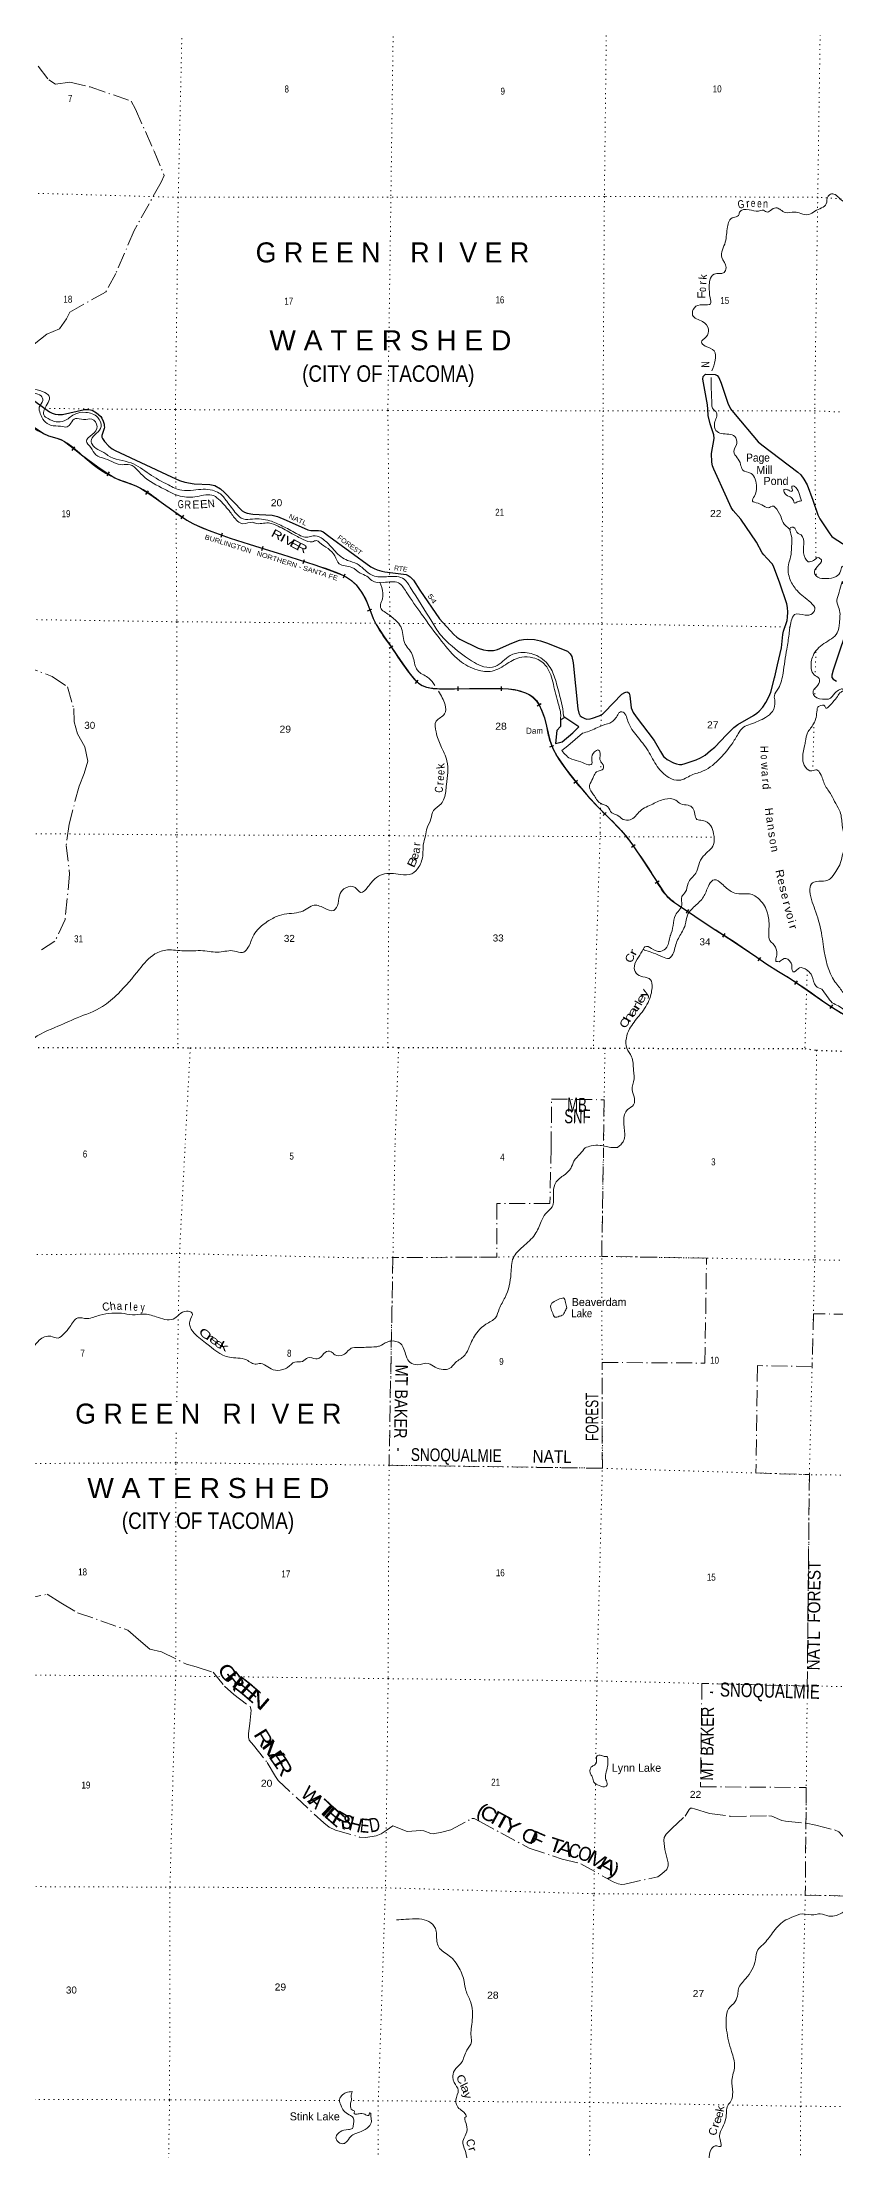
# Model space of a CAD drawing. Header units: feet. Extents: x -252966 to 4, y -183309 to 1368.
# Drawn here: x -209293 to -189460, y -115917 to -63209 of the extents above; entities that cross this region are included whole.
import ezdxf
from ezdxf.enums import TextEntityAlignment as Align

# ---------------------------------------------------------------- set-up
doc = ezdxf.new("R2010")
doc.units = ezdxf.units.FT
doc.header["$LTSCALE"] = 80
doc.linetypes.add('DOT_DASHED', pattern=[7.7, 5, -1.2, 0.3, -1.2])
doc.linetypes.add('DOTTED', pattern=[1.5, 0.3, -1.2])
for name, color, linetype, lineweight in [('29', 7, 'Continuous', 25), ('30', 7, 'Continuous', 35), ('34', 7, 'Continuous', 13), ('39', 7, 'Continuous', 13), ('41', 7, 'Continuous', 13), ('42', 7, 'Continuous', 13), ('44', 7, 'DOT_DASHED', 13), ('6', 7, 'DOTTED', 25), ('7', 7, 'DOTTED', 13)]:
    doc.layers.add(name, color=color, linetype=linetype, lineweight=lineweight)

msp = doc.modelspace()

# ---------------------------------------------------------------- linework, layer by layer
at = {"layer": '29'}
for points in [[(-190989.59, -79101.1), (-190982.15, -79073.4), (-190917.74, -78776.29), (-190819.34, -78348.79), (-190782.67, -78010.96), (-190764.78, -77927.64), (-190673.2, -77664.2), (-190664.67, -77584.73), (-190659.96, -77457.46), (-190668.2, -77338.44), (-190685.96, -77245.02), (-190861.02, -76728.58), (-191015.05, -76303.13), (-191052.16, -76244.89), (-191180.13, -76109.16), (-191261.8, -76025.7), (-191299.54, -75974.32), (-191441.49, -75708.19), (-191829.83, -75134), (-192028.98, -74919.34), (-192076.82, -74842.59), (-192182.31, -74596.63), (-192512.59, -73881.01), (-192540.85, -73800.88), (-192560.49, -73704.33), (-192563.76, -73488.74), (-192500.81, -73115.04), (-192511.35, -73026.27), (-192596.56, -72744.92), (-192648.45, -72540.65), (-192654.44, -72379.41), (-192663.34, -72273.67), (-192780.08, -71632.11), (-192771.7, -71561.91), (-192734.01, -71524.2), (-192715.91, -71510.25), (-192473.72, -71518.11), (-192423.08, -71538.34), (-192385.39, -71590.19), (-192323.07, -71736.03), (-192161.86, -72230.08), (-192088.59, -72372.65), (-191971.72, -72517.11), (-191400.78, -73197.53), (-191313.19, -73276.88), (-190407.3, -73957.96), (-190331.37, -74027.13), (-190258.35, -74128.48), (-190179.14, -74271.78), (-190036.74, -74658.78), (-189906.22, -75027.46), (-189860.26, -75125.41), (-189605.86, -75497.78), (-189556.4, -75566.12), (-189499.81, -75609.99), (-189205.39, -75795.94)], [(-209592.07, -72099.9), (-209106.18, -72449.26), (-209041.75, -72483.28), (-208967.2, -72503.47), (-208894.18, -72512.9), (-208820.05, -72514.99), (-208785.82, -72513.09)], [(-208785.82, -72513.09), (-208239.31, -72392.69), (-208176.89, -72386.8), (-208136.85, -72386.8), (-208085.03, -72396.23), (-208046.89, -72409.83), (-207938.98, -72476.36), (-207829.45, -72567.09), (-207802.36, -72603.63), (-207769.38, -72683.76), (-207748.18, -72754.46), (-207742.29, -72802.77), (-207736.41, -72829.88), (-207741.12, -72862.87), (-207800.59, -73038.18), (-207803.54, -73078.52), (-207787.05, -73116.23), (-207733.9, -73190.31), (-207624.52, -73304.78), (-207542.46, -73376.64), (-207469.05, -73415.55), (-206057.81, -74070.48)], [(-206057.81, -74070.48), (-205860.55, -74162.67), (-205725.96, -74207.43), (-205496.2, -74249.01), (-205104.09, -74268.71), (-204977.85, -74293.47), (-204835.56, -74372.41), (-204733.77, -74468.55), (-204291.41, -74924.75), (-204239.61, -74959.25), (-204173.65, -74982.82), (-204025.94, -75007.51), (-203547.71, -75031.19), (-203410.46, -75067.66), (-203198.46, -75157.22), (-202657.98, -75399.8), (-202581.31, -75416.47), (-202389.61, -75414.11), (-202326.91, -75421.18), (-202275.09, -75449.46), (-202126.95, -75557.26), (-201080.84, -76325.17), (-200998.39, -76368.62), (-200918.3, -76401.61), (-200805.24, -76429.9), (-200727.05, -76447.6), (-200200.94, -76516.35), (-200148.04, -76535.95), (-200093.86, -76576.02), (-200017.01, -76658.25), (-199851.74, -76903.18)], [(-199851.74, -76903.18), (-199367.15, -77621.33), (-199008.79, -78015.77), (-198930.23, -78079.65), (-198854.85, -78131.5), (-198399.33, -78353.75), (-198265.97, -78395.46), (-198157.62, -78414.32), (-198016.52, -78418.22), (-197912.64, -78390.75), (-197559.78, -78230.06), (-197366.16, -78159.78), (-197267.23, -78136.21), (-197164.75, -78129.55), (-196993.98, -78140.93), (-196838.18, -78170.97), (-196692.48, -78221.06), (-196162.48, -78435.53), (-196101.23, -78496.81), (-196058.83, -78567.51), (-196023.52, -78723.71), (-195909.13, -79873.7), (-195882.17, -79979.24), (-195849.19, -80045.23), (-195798.76, -80082.93), (-195736.13, -80115.94), (-195679.59, -80130.08), (-195599.5, -80125.36), (-195544.68, -80109.11), (-195378.08, -80049.95), (-195293.29, -80002.81), (-195241.81, -79952.75), (-194807.99, -79506.38), (-194732.67, -79460.74), (-194685.56, -79446.6), (-194653.86, -79454.43), (-194624.31, -79484.31), (-194610.67, -79549.79), (-194576.11, -79844.44), (-194523.03, -79962.74), (-194451.86, -80074.02), (-194001.12, -80663.31), (-193845.2, -80941.74), (-193764.55, -81061.01), (-193732.75, -81092.83), (-193672.09, -81139.87), (-193519.57, -81225.99), (-193445.38, -81250.74), (-193368.82, -81263.7), (-193306.16, -81260.48), (-193222.77, -81240.13), (-192949.53, -81150.57), (-192845.75, -81100.57), (-192726.93, -81026.85), (-192590.31, -80918.43), (-192484.89, -80832.33), (-192194.15, -80520.67), (-192006.03, -80338.33), (-191908.39, -80266.78), (-191517.58, -80039.88), (-191436.1, -79980.42), (-191376.04, -79929.75), (-191284.72, -79832.05), (-191205.26, -79714.1), (-191134.59, -79572.69), (-191083.96, -79452.5), (-190989.59, -79101.1)], [(-189091.61, -77618.72), (-189528.25, -78909.06), (-189563.46, -79028.27), (-189563.46, -79089.54), (-189529.07, -79128.62), (-189440.98, -79183.81)]]:
    msp.add_lwpolyline(points, dxfattribs=at)
at = {"layer": '34', "lineweight": 25}
for p, q in [((-208543.65, -73412.26), (-208474.93, -73325.59)), ((-207671.27, -74046.71), (-207614.32, -73951.88)), ((-206700.24, -74513.43), (-206639.06, -74421.28)), ((-205819.84, -75123.26), (-205756.73, -75032.42)), ((-204824.48, -75580.68), (-204787.1, -75476.58)), ((-203802.88, -75914.35), (-203770.59, -75808.55)), ((-202768.81, -76242.05), (-202734.58, -76136.87)), ((-201766.98, -76601.03), (-201718.52, -76501.6)), ((-201160.34, -77420.08), (-201057.65, -77378.98)), ((-200621.07, -78355.74), (-200529.29, -78294)), ((-199967.83, -79239.36), (-199895.76, -79155.46)), ((-198899.46, -79423.63), (-198899.56, -79313.02)), ((-197813.5, -79422.86), (-197813.94, -79312.26)), ((-196919.46, -79799.84), (-196827.07, -79739.03)), ((-196607.97, -80824.87), (-196504.68, -80785.32)), ((-196005.55, -81727.37), (-195918.5, -81659.12)), ((-195274.95, -82538.57), (-195196.34, -82460.75)), ((-194567.38, -83328.22), (-194475.74, -83266.28)), ((-193972.05, -84233.51), (-193878.01, -84175.28)), ((-193192.85, -84980.1), (-193131.14, -84888.3)), ((-192287.84, -85581.39), (-192227.44, -85488.73)), ((-191397.84, -86175.46), (-191334.06, -86085.09)), ((-190484.44, -86762.66), (-190421.81, -86671.49)), ((-189597.56, -87367.32), (-189537.08, -87274.7))]:
    msp.add_line(p, q, dxfattribs=at)
for points in [[(-209519.46, -72818.69), (-209264.16, -72992.35), (-209136.5, -73052.41), (-208928.02, -73109.93), (-208826.41, -73143.91), (-208732.96, -73193.64), (-208521.49, -73356.81), (-208312.14, -73522.83), (-207903.67, -73825.19), (-207694.37, -73969.14), (-207476.02, -74100.27), (-207368.73, -74148.9), (-207200.47, -74203.89), (-207033.45, -74262.22), (-206933.92, -74303.71), (-206838.3, -74353.11), (-206577.7, -74526.11), (-206320.75, -74703.48), (-206000.47, -74931.29), (-205677.11, -75155.94), (-205529.75, -75241.7), (-205296.34, -75346.74), (-205056.11, -75436.71), (-204591.89, -75603.43), (-204124.32, -75759.18), (-203717.53, -75883.31), (-203310.88, -76007.82), (-202896.86, -76140.2), (-202483.48, -76274.76), (-202129.5, -76397.96), (-201779.14, -76534.36), (-201687.34, -76579.1), (-201561.8, -76666.88), (-201450, -76776.09), (-201316.67, -76953.2), (-201209.25, -77143.87), (-201082.72, -77460.08), (-201020.75, -77617.88), (-200943.09, -77767.68), (-200761.94, -78048.51), (-200575.25, -78326.03), (-200340.05, -78666.78), (-200099.59, -79004.53), (-199966.1, -79165.44), (-199886.52, -79233.79), (-199793.89, -79289.77), (-199688.04, -79330.81), (-199526.59, -79361.7), (-199362.94, -79368.87), (-198990.3, -79369.11), (-198617.64, -79368.77), (-198202.54, -79367.2)], [(-198202.54, -79367.2), (-197787.43, -79365.55), (-197642.01, -79372.1), (-197426.43, -79407.81), (-197212.52, -79474.59), (-197107.28, -79525.47), (-197035.81, -79574.39), (-196943.32, -79664.27), (-196871.68, -79773.12), (-196812.24, -79903.65), (-196742.92, -80101.65), (-196687.22, -80303.64), (-196650.76, -80482.01), (-196610.13, -80659.28), (-196531.1, -80865.65), (-196424.54, -81060.25), (-196198.95, -81392.19), (-195952.63, -81706.37), (-195678.55, -82023.21), (-195397.67, -82333.27), (-195111.11, -82622.76), (-194826.01, -82914.06), (-194677.46, -83087.36), (-194540.78, -83270.07), (-194265.82, -83676.89), (-193995.78, -84086.52), (-193876.52, -84279.13), (-193753.38, -84470.13), (-193675.76, -84561.65), (-193538.2, -84678.77), (-193389.28, -84782.27), (-192981.86, -85056.14), (-192572.88, -85327.34), (-192131.32, -85615.11), (-191690.11, -85903.38), (-191438.2, -86080.15), (-191186.82, -86257.57), (-190896.14, -86434.61), (-190604.73, -86610.61), (-190179.58, -86902.7), (-189756.42, -87198.37), (-189475.76, -87381.64), (-189184.56, -87555.28)]]:
    msp.add_lwpolyline(points, dxfattribs=at)
at = {"layer": '34'}
msp.add_spline([(-218217.5, -68118.9), (-217818.59, -68502.22), (-217490.53, -68810.19), (-217191.78, -69023.09), (-216834.66, -69061.18), (-216496.57, -68986.16), (-215995.55, -68781.81), (-215509.84, -68690.22), (-215017.22, -68711.61), (-214542.62, -68912.27), (-214154.46, -69267.26), (-213745.29, -69739.43), (-213083.84, -70230.42), (-212305.56, -70752.91), (-211906.58, -71039.46), (-211705.72, -71342.04), (-211450.44, -71850.87), (-211204.93, -72133.77), (-210796.58, -72295.41), (-210072.71, -72416.06), (-209772.07, -72641.07), (-209264.71, -72993.31), (-208733.56, -73194.57), (-208312.81, -73523.7), (-207476.53, -74101.25), (-207033.84, -74263.25), (-206838.86, -74354.06), (-206321.38, -74704.38), (-205677.7, -75156.87), (-205056.49, -75437.74), (-204124.65, -75760.23), (-203311.21, -76008.87), (-202483.83, -76275.8), (-201779.58, -76535.37), (-201450.83, -76776.82), (-201210.24, -77144.35), (-200944.04, -77768.23), (-200576.16, -78326.65), (-200100.46, -79005.2), (-199794.38, -79290.76), (-199362.96, -79369.97), (-198617.64, -79369.87), (-197787.45, -79366.65), (-197212.93, -79475.62), (-196872.65, -79773.65), (-196688.29, -80303.9), (-196611.18, -80659.6), (-196425.48, -81060.82), (-195953.48, -81707.07), (-195398.47, -82334.03), (-194826.82, -82914.8), (-194541.68, -83270.71), (-193996.71, -84087.11), (-193754.27, -84470.79), (-193389.9, -84783.18), (-192573.48, -85328.26), (-191690.73, -85904.29), (-191187.42, -86258.49), (-190605.33, -86611.53), (-189757.04, -87199.28), (-189185.09, -87556.24), (-188655.54, -87717.16), (-188130.02, -87682.45), (-187782.11, -87633.74), (-187483.18, -87634.92), (-187344.19, -87670.68), (-187205.85, -87718.88)], degree=3, dxfattribs=at)
at = {"layer": '39'}
msp.add_lwpolyline([(-195792.74, -80483.08), (-196160.17, -80797.5), (-196309.43, -80914.06)], dxfattribs=at)
for points in [[(-187004.02, -63783.56), (-187173.35, -63802.96), (-187416.57, -64078.62), (-187589.91, -64238.07), (-187664.23, -64392.54), (-187628.2, -64618.75), (-187425.79, -64967.73), (-187385.47, -65169.8), (-187486.41, -65164.68), (-187644.65, -65231.55), (-187668.3, -65563.99), (-187765.75, -65806.93), (-188037.43, -65904.84), (-188168.54, -66082.9), (-188249, -66245.36), (-188287.13, -66416.35), (-188239.69, -66515.65), (-188252.95, -66626.41), (-188374.86, -66695.68), (-188497.41, -66733.27), (-188540.19, -66861.27), (-188717.8, -67042.86), (-188904.75, -67151.76), (-189087.58, -67252.64), (-189326.87, -67149.27), (-189569.74, -67001.49), (-189655.17, -67059.06), (-189699.57, -67250.13), (-189982.2, -67430.6), (-190134.57, -67515.68), (-190338.3, -67489.3), (-190489.43, -67455.43), (-190717.8, -67467.1), (-190840.3, -67399.25), (-190928.71, -67353.95), (-191062.4, -67390.83), (-191168.13, -67458.25), (-191270.65, -67410.78), (-191396.07, -67429.61), (-191628.01, -67396.88), (-191865, -67460.89), (-191894.13, -67543.25), (-192021.85, -67588.26), (-192169.77, -67828.64), (-192222.15, -68205.14), (-192306.95, -68591.37), (-192202.53, -68844.53), (-192252.27, -68967), (-192499.1, -69006.7), (-192609.73, -69156.75), (-192621.46, -69313.9), (-192602.17, -69596.39), (-192589.61, -69747.75), (-192785.82, -69775.9), (-192994.59, -69846.26), (-193038.93, -70031.29), (-192790.15, -70193.24), (-192640.67, -70386.39), (-192701.22, -70577.29), (-192819.72, -70707.09), (-192727.82, -70804.86), (-192500.82, -70924.23), (-192472.97, -71160.44), (-192560.61, -71428.22)], [(-218207.34, -67292.05), (-217857.72, -67406.92), (-217414.09, -67478.2), (-216927.39, -67485.42), (-216569.21, -67420.69), (-216187.96, -67469.13), (-215673.59, -67535.11), (-215219.57, -67578.28), (-214845.03, -67689.14), (-214470.41, -67791.95), (-213918.31, -67920.85), (-213352.12, -68053.93), (-212799.64, -68146.54), (-212477.74, -68268.94), (-212129.15, -68544.87), (-211943.39, -68746.48), (-211938.87, -69089.3), (-211918.89, -69694.42), (-211847.88, -70247.66), (-211787.14, -70623.35), (-211721.85, -70755.11), (-211631.62, -70818.58), (-211383.32, -71026.9), (-211202.94, -71357.5), (-211088.98, -71665.2), (-210984.31, -71894.17), (-210713.23, -72048.29), (-210330.23, -72122.96), (-210033.47, -71942.64), (-209879.91, -71938.23), (-209498.62, -71982.63), (-209319.59, -72053.1), (-209276.31, -72164.46), (-209366.89, -72328.84), (-209340.28, -72490.43), (-209247.22, -72670.88), (-209072.71, -72787.68), (-208832.59, -72810.4), (-208667.1, -72824.27), (-208577.28, -72732.48), (-208462.97, -72616.75), (-208259.22, -72641.11), (-208051.07, -72631.24), (-207921.66, -72812.07), (-208047.01, -73018.42), (-208188.05, -73180.24), (-208078.63, -73340.7), (-207955.27, -73521.47), (-207722, -73620.75), (-207281.21, -73770.64), (-207145.79, -73762), (-206781.09, -74042.14), (-206239.27, -74382.64), (-205841.16, -74558.29), (-205421.1, -74564.79), (-205008.83, -74542.99), (-204848.51, -74665.68), (-204595.01, -74956.73), (-204409.47, -75178.49), (-204274.87, -75248.49), (-204038.15, -75210.69), (-203965.68, -75233.64), (-203634.36, -75227.1), (-203396.84, -75306.26), (-203043.31, -75495.55), (-202770.13, -75641.63), (-202536.37, -75694.53), (-202439.16, -75669.36), (-202362.88, -75714.53), (-201982.6, -76051.3), (-201869.51, -76248.09), (-201555.33, -76336.13), (-201344.78, -76483.56), (-201179.92, -76557.91), (-201055.81, -76666.1), (-200765.47, -76715.58), (-200389.89, -76725.65), (-200194.26, -76949.54), (-199810.25, -77510.15), (-199310.23, -78180.89), (-198862.83, -78667.58), (-198422.88, -78898.11), (-198051.57, -78930.31), (-197671.91, -78742.81), (-197310.71, -78581.33), (-197030.08, -78594.41), (-196720.95, -78779.19), (-196535.39, -79194.52), (-196407.34, -79702), (-196336.03, -80031.42), (-196339.2, -80142.29)], [(-218205.89, -67145.85), (-217894.46, -67249.25), (-217578.41, -67351.43), (-216891.57, -67342.64), (-216587.75, -67261.2), (-216325.28, -67272.07), (-215745.02, -67411.35), (-215226.79, -67495.53), (-214765.55, -67621.44), (-214116.45, -67745.32), (-213533.98, -67866.48), (-212846.94, -68033.11), (-212513.19, -68181.86), (-212165.55, -68354.95), (-211836.97, -68612.52), (-211790.91, -68844.89), (-211786.39, -69383.3), (-211753.63, -69924.04), (-211711.52, -70148.3), (-211684.52, -70271.59), (-211695.1, -70513.44), (-211699.86, -70581.94), (-211676.79, -70695.1), (-211620.79, -70748.13), (-211437.96, -70842.83), (-211312.3, -70995.4), (-211197.31, -71204.31), (-210926.88, -71810.09), (-210619.68, -71986.78), (-210367.52, -72017.71), (-210111.52, -71873.25), (-209846.8, -71861.96), (-209546.03, -71879.29), (-209282.07, -71940.59), (-209115.63, -72057.3), (-209240.34, -72396.73), (-209253.8, -72525.63), (-209143.68, -72619.56), (-208942.51, -72698.33), (-208742.3, -72674.26), (-208496.27, -72517.6), (-208204.84, -72462.24), (-207905.22, -72590.45), (-207818.7, -72817.21), (-207933.55, -72985.35), (-208064.44, -73141.23), (-208047.5, -73260.38), (-207901.36, -73386.95), (-207706.57, -73495.9), (-207654.48, -73536.78), (-207068.67, -73726.53), (-206617.06, -74001.55), (-206139.2, -74276.85), (-205807.3, -74409.44), (-205510.35, -74406.56), (-205037.72, -74407.58), (-204868.83, -74481.98), (-204679.03, -74683.62), (-204443.88, -74990.6), (-204267.55, -75127.58), (-204035.28, -75128.05), (-203605.52, -75172.97), (-203295.81, -75303.31), (-202942.25, -75488.56), (-202658.42, -75582.33), (-202524.73, -75545.45), (-202325.33, -75600), (-202109.1, -75783.79), (-201827.26, -76069.09), (-201660.57, -76161.6), (-201425.18, -76250.82), (-201196.8, -76432.72), (-200988, -76553.91), (-200646.79, -76567.64), (-200247.51, -76630.38), (-200094.05, -76829.63), (-199559.66, -77692.29), (-199338.87, -78021.29), (-199051, -78308.68), (-198493.71, -78715.88), (-198256.44, -78819.24), (-197971.57, -78812.2), (-197597.07, -78537.95), (-197327.67, -78464.2), (-196934.62, -78543.01), (-196596.38, -78843.03), (-196452.59, -79195.41), (-196334.05, -79646.32), (-196276.66, -79955.44), (-196261.99, -80043.96), (-196229.62, -80093.05)], [(-192579.34, -71594.49), (-192573.02, -71848.96), (-192559.05, -72254.4), (-192541.92, -72355.4), (-192440.13, -72473.44), (-192489.24, -72728.99), (-192454.85, -72918.89), (-192320.27, -72990.9), (-191985.77, -73067.07), (-191935.04, -73239), (-192011.9, -73443.84), (-191924.6, -73596), (-191839.47, -73762.25), (-191790.38, -73897.87), (-191579.27, -73990.87), (-191443.38, -74327.03), (-191496.24, -74554.32), (-191546.01, -74678.8), (-191401.16, -74734.79), (-191091.04, -74824.8), (-191089, -74822.81), (-190815.3, -75114.07), (-190704.19, -75306.81), (-190593.71, -75394.16), (-190626.09, -75372.17)], [(-190321.95, -74675.75), (-190382.41, -74467.42), (-190499.95, -74310.9), (-190550.38, -74304.31), (-190560.83, -74338.48), (-190545.49, -74417.28), (-190578.08, -74443.15), (-190614.2, -74420.58), (-190696.71, -74391.47), (-190747.16, -74386.9), (-190749.93, -74459.46), (-190627.78, -74561.58), (-190533.66, -74639.21), (-190482.11, -74732.51), (-190427.27, -74702.85), (-190321.95, -74675.75)], [(-190151.92, -76197.89), (-190227.72, -76106.35), (-190267.18, -75821.62), (-190290.89, -75575.37), (-190328.76, -75526.57), (-190399.11, -75493.56), (-190528.73, -75332.88), (-190591.45, -75342.3), (-190581.04, -75507.75), (-190568.32, -75838.57), (-190588.94, -76074.26), (-190643.56, -76277.33), (-190598.96, -76650.83), (-190430.05, -76918.79), (-190087.75, -77216.83), (-189982.45, -77385.32), (-190046.15, -77489.49), (-190228.35, -77529.88), (-190490.82, -77519.01), (-190577.29, -77677.38), (-190627.17, -78007.53), (-190687.57, -78377.89), (-190778.63, -78977.79), (-190895.68, -79357.63), (-190996.65, -79550.12), (-190981.87, -79683.36), (-191045.11, -79938.76), (-191214.29, -80086.16), (-191589.72, -80255.55), (-191764.24, -80334.34), (-191901.27, -80498.22), (-192057.42, -80752.63), (-192343.76, -81096.38), (-192771.35, -81426.52), (-193067.32, -81530.23), (-193375.68, -81660.01), (-193629.44, -81588.74), (-193921.5, -81315.43), (-194151.7, -80919.78), (-194428.66, -80553.88), (-194655.09, -80184.48), (-194810.2, -79948.93), (-194868.91, -79962.42), (-194889.4, -79990.43), (-195057.2, -80200.35), (-195290.38, -80286.58), (-195627.18, -80432.19), (-195792.74, -80483.08)], [(-187183.83, -85600.12), (-187333.1, -85628.24), (-187503.37, -85686.91), (-187665.4, -85729.54), (-187776.69, -85748.51), (-187908.32, -85781.38), (-187992.84, -85945.82), (-188119.48, -86081.58), (-188282.03, -86174.61), (-188261.47, -86334.12), (-188186.37, -86494.22), (-187981.92, -86645.61), (-187794.42, -86873.45), (-187727.36, -87029.42), (-187827.35, -87127.15), (-188057.67, -87132.76), (-188508.27, -87150.12), (-188859.64, -87142.34), (-189201.93, -87037.86), (-189383.48, -86820.17), (-189481.14, -86694.11), (-189766.99, -85822.01), (-189806.6, -85551.4), (-189957.96, -84954.96), (-190106.01, -84429.12), (-190071.82, -84248.02), (-189937.9, -84188.96), (-189717.55, -84171.15), (-189599.87, -84119.98), (-189462.65, -83937.96), (-189363.97, -83771.66), (-189299, -83544.5), (-189248.52, -83351.47), (-189257.44, -83042.88), (-189301.13, -82776.25), (-189352.29, -82451.07), (-189463.22, -82240.19), (-189576.1, -82023.23), (-189735.07, -81771.51), (-189847.28, -81490.03), (-189931.19, -81400.42), (-190060.69, -81423.23), (-190221.34, -81332.79), (-190287.86, -81124.4), (-190242.08, -80800.26), (-190218.63, -80681.54), (-190163.94, -80472.43), (-190014.17, -80248.2), (-189929.79, -79902.28), (-189910.86, -79829.9), (-189878.31, -79808.07), (-189730.84, -79805.61), (-189719.08, -79840.01), (-189533.89, -79706.9), (-189419.27, -79560.93), (-189329.27, -79453.01), (-189270.2, -79405.25), (-189284.09, -79380.9), (-189358.9, -79388.17), (-189481.02, -79477.6), (-189642.13, -79627.1), (-189712.9, -79634.41), (-189990.84, -79556.84), (-190028.31, -79469.73), (-190025.83, -79425.4), (-189909.21, -79281.47), (-189879.2, -79114.43), (-189999.47, -79026.44), (-190072.53, -78864.36), (-190028.83, -78546.24), (-189761.08, -78242.62), (-189422.98, -77972.01), (-189371.94, -77724.54), (-189374.38, -77375.68), (-189433.06, -77191.57), (-189392.83, -77012.54), (-189292.79, -76715.19), (-189292.81, -76717.21), (-189238.96, -76393.15), (-189264.27, -76302.15), (-189300.79, -76317.89), (-189342.4, -76434.39), (-189454.88, -76568.28), (-189697.75, -76616.1), (-189909.48, -76581.57), (-189995.3, -76481.86), (-189926.98, -76321.28), (-189822.2, -76151.01), (-189904.42, -76093.67), (-190020.33, -76169.05), (-190151.92, -76197.89)], [(-200851.81, -76707.37), (-200782.37, -76981.56), (-200800.32, -77154.78), (-200842.26, -77303.54), (-200776.85, -77423.2), (-200748.76, -77441.65), (-200502.19, -77621.72), (-200390.24, -77733.82), (-200334.55, -77817.08), (-200237.67, -78213.32), (-200046.88, -78513.78), (-199947.38, -78851.58), (-199887.67, -78936.9), (-199626.87, -79109.06), (-199482.28, -79291.4)], [(-199390.2, -79433.05), (-199223.75, -79774.73), (-199236.15, -79996.4), (-199446.14, -80183.69), (-199450.92, -80449.8), (-199333.32, -80795.85), (-199177.7, -81176.59), (-199189.86, -81765.23), (-199245.93, -82107.41), (-199324.16, -82249.74), (-199513.74, -82417.08), (-199578.52, -82626.09), (-199673.77, -82850.9), (-199714.17, -83046.06), (-199768.24, -83274.69), (-199779.59, -83511.14), (-199877.75, -83822.62), (-200053.24, -83994.15), (-200342.27, -84013.24), (-200788.63, -84010.49), (-200977.62, -84121.39), (-201151.4, -84323.18), (-201334.63, -84462.37), (-201474.71, -84335.86), (-201705.05, -84343.48), (-201847.93, -84487.13), (-201898.99, -84736.61), (-202007.85, -84910.87), (-202251.6, -84847.77), (-202531.76, -84790.34), (-202692.29, -84883.39), (-202876.85, -84956.02), (-203360.41, -85035.54), (-203628.4, -85167.77), (-203911.51, -85394.61), (-204030.51, -85572.79), (-204166.9, -85869.76), (-204289.08, -85965.23), (-204484.61, -85926.85), (-204868.67, -85955.01), (-205276.32, -85920.41), (-205755.05, -85923.35), (-206160.81, -85900.87), (-206474.89, -85998.33), (-206862.63, -86381.33), (-207398.17, -86992.61), (-207789.32, -87315.08), (-208416.38, -87596.71), (-208976.36, -87838.74), (-209618.76, -88237.16), (-209826.63, -88609.98), (-210038.76, -88809.35), (-210354.13, -89029.79), (-210572.15, -89212.97), (-210686.29, -89312.56)], [(-196310.83, -80912.84), (-196056.6, -81133.32), (-195835.05, -81194.16), (-195643.96, -81270.81), (-195573.23, -81267.53), (-195557.74, -81136.64), (-195491.18, -80951.84), (-195387.66, -80902.54), (-195348.54, -81025.96), (-195355.8, -81140.81), (-195276.41, -81276.75), (-195273.34, -81369.54), (-195439.8, -81450.43), (-195511.7, -81566.61), (-195598.32, -81739.09), (-195619.42, -81825.57), (-195514.39, -82020.26), (-195344.87, -82229.76), (-195160.01, -82322.47), (-195058.54, -82470.75), (-194921.79, -82528.66), (-194775.44, -82635.08), (-194599.86, -82649.05), (-194353.19, -82429.89), (-194036.25, -82251.81), (-193736.05, -82130), (-193461.61, -82155.11), (-193331.28, -82247.24), (-193151.89, -82283.44), (-193033.44, -82353.26), (-192931.35, -82636.64), (-192792.25, -82662.32), (-192583.55, -82793.6), (-192514.95, -82995.97), (-192513.69, -83264.15), (-192771.22, -83555.79), (-192884.56, -83772.34), (-192961.41, -83977.19), (-193153.94, -84233.23), (-193220.88, -84456.32), (-193310.9, -84566.26), (-193311.07, -84777.98), (-193469.18, -85026.31), (-193528.49, -85291.84), (-193593.67, -85539.15), (-193599.89, -85555.22), (-193683.54, -85830.56), (-193842.18, -85935.73), (-194065.65, -85864.79), (-194234.9, -85824.67), (-194267.86, -85886.83), (-194207.59, -85917.72), (-194014.29, -85976.24), (-193789.05, -86071.4), (-193625.84, -86109.44), (-193560.57, -86047.63), (-193444.08, -85722.22), (-193295.66, -85433.46), (-193223.25, -85268.89), (-193168.23, -85027.51), (-192949.5, -84775.79), (-192747.11, -84542.04), (-192623.07, -84267.13), (-192498.58, -84143.44), (-192309.78, -84246.28), (-192071.41, -84438.36), (-191886.21, -84498.82), (-191617.56, -84497.66), (-191368.59, -84641.46), (-191166.04, -84976.32), (-191129.12, -85311.43), (-191135.55, -85541.23), (-191128.33, -85623.97), (-191002.68, -85778.56), (-190934.29, -86001.09), (-190955.72, -86119.82), (-190960.12, -86154.06), (-190952.42, -86190.43), (-190916, -86184.77), (-190914, -86186.81), (-190751.68, -86115.96), (-190593.03, -86204.35), (-190555.64, -86299.52), (-190536.85, -86434.82), (-190512.76, -86449.19), (-190451.83, -86417.58), (-190368.3, -86347.9), (-190174.98, -86404.41), (-190059.31, -86546.79), (-189958.92, -86799.91), (-189812.33, -86882.13)], [(-194273.86, -85879.25), (-194391.04, -86079.08), (-194494.39, -86305.82), (-194451.76, -86479.68), (-194278.99, -86570.25), (-194089.88, -86642.84), (-194053.62, -86846.88), (-194129.65, -87166.67), (-194373.91, -87543.13), (-194613.64, -87871.25), (-194694.81, -88102.26), (-194685.31, -88354.41), (-194566.32, -88567.4), (-194515.25, -88900.64), (-194512.26, -89197.08), (-194547.93, -89325.74), (-194550.1, -89339.83), (-194507.84, -89549.99), (-194514.14, -89767.68), (-194664.89, -89891.09), (-194735.87, -90503.3), (-194763.91, -90674.39), (-194835.58, -90768.39), (-194917.07, -90836.08)], [(-189812.33, -86882.13), (-189672.79, -87061.06), (-189549.19, -87217.64), (-189394.51, -87299.94), (-189104.32, -87498.91), (-188893.97, -87587.29), (-188515.33, -87633.58), (-188433.96, -87580.4), (-188390.4, -87469.97), (-188276.76, -87418.76), (-188083.44, -87475.26), (-187912.11, -87509.36), (-187737.48, -87420.49), (-187670.58, -87397), (-187526.5, -87332), (-187364.74, -87315.59), (-187280.23, -87346.73), (-187234.72, -87437.96), (-187200.27, -87522.09)], [(-212386.38, -91083.21), (-212378.82, -91463.87), (-212417.56, -91852.28), (-212290.05, -92030.32), (-212199.44, -92316.86), (-212350.32, -92638.09), (-212477.69, -93052.1), (-212617.32, -93496.25), (-212477.88, -94002.61), (-212231.59, -94463.35), (-212021.86, -94674.15), (-211797.18, -95058.23), (-211396.56, -95286.37), (-210940.44, -95327.59), (-210629.41, -95420.23), (-210131.13, -95779.91), (-209822.91, -95995.37), (-209659.84, -95962.19), (-209366.3, -95655.99), (-209078.15, -95557.17), (-208897.48, -95600.63), (-208747.99, -95492.86), (-208600.08, -95318.62), (-208401.59, -95096.38), (-208174.51, -95113.96), (-208005.38, -95076.8), (-207850.24, -95027.46), (-207552.37, -94981.06), (-207315.12, -94980.59), (-207038.96, -95021.92), (-206768.39, -95002.26), (-206445.13, -95068.8), (-206021.27, -95125.92), (-205686.23, -94928.73), (-205545.81, -94977.97), (-205605.46, -95182.99), (-205530.7, -95433.19), (-205212.88, -95717.18), (-204614.1, -96081.54), (-204188.3, -96148.74), (-203941.69, -96253.04), (-203873.23, -96237.38), (-203524.41, -96392.69), (-203283.11, -96388.21), (-203160.11, -96334.64), (-202976.28, -96200.91), (-202791.21, -96186), (-202653.89, -96094.26), (-202450.97, -96117.73), (-202346.24, -96090.21), (-202222.73, -95958.11), (-202073.85, -95942.96), (-201977.85, -96020.11), (-201770.76, -96019.44), (-201538.38, -95841.72), (-201325.26, -95841.09), (-201164.32, -95828.04), (-200955.17, -95819.33), (-200866.58, -95799.76), (-200672.91, -95700.33), (-200590.32, -95676.7), (-200337.41, -95740.77), (-200198.68, -96047.77), (-200093.22, -96215.6), (-199922.66, -96267.05), (-199644.99, -96234.61), (-199468.69, -96330.41), (-199274.04, -96388.06), (-199119.06, -96362.88), (-198961.26, -96212.87), (-198747.04, -96045.11), (-198604.6, -95786.25), (-198401.21, -95429.12), (-198205.04, -95255.19), (-197964.71, -95091.62), (-197870.78, -94870.71), (-197726.16, -94585.7), (-197577.49, -93988.57), (-197518.61, -93594.25), (-197279.56, -93317.89), (-196977.96, -93009.73), (-196821.03, -92686.53), (-196711.19, -92491.9), (-196549.2, -92317.76), (-196514.99, -92005.84), (-196483.24, -91762.38), (-196272.7, -91542.23), (-196084.52, -91360.19), (-196004.93, -91179.47), (-195848.91, -90995.21), (-195727.48, -90842.47)], [(-195727.48, -90842.47), (-195571.11, -90798.84), (-195350.81, -90785.06), (-195199.63, -90814.91), (-195040.31, -90838.79), (-194917.07, -90836.08)], [(-196183.75, -94845.42), (-196217.03, -94708.26), (-196264.57, -94599.21), (-196322.94, -94608.9), (-196466.12, -94674.43), (-196577.26, -94760.3), (-196585.86, -94844.82), (-196534.47, -94980.08), (-196482.82, -95075.06), (-196372.12, -95057.65), (-196277.37, -95017.99), (-196234.67, -94945.77), (-196183.75, -94845.42)], [(-195318.08, -106031.58), (-195424.74, -106047), (-195441.66, -106173.76), (-195476.43, -106264.15), (-195553.12, -106307.96), (-195583.49, -106339.98), (-195582.57, -106507.13), (-195538.87, -106587.97), (-195503.42, -106700.97), (-195377.29, -106782.34), (-195202.51, -106803.61), (-195174.08, -106761.51), (-195203.45, -106640.49), (-195206.51, -106493.46), (-195163.05, -106304.45), (-195158.19, -106177.61), (-195183.57, -106060.65), (-195245.86, -106056.21), (-195290, -106041.83), (-195318.08, -106031.58)], [(-200441.82, -110146.72), (-200202.45, -110130.15), (-199870.65, -110120.22), (-199629.81, -110186.23), (-199466.06, -110356.45), (-199429.97, -110678.89), (-199384.66, -110822.16), (-199116.72, -111047.43), (-198871.4, -111349.08), (-198744.95, -111688.22), (-198704.19, -111912.01), (-198589.35, -112182.6), (-198540.66, -112422.56), (-198569.68, -112863.39), (-198575.01, -113062.72), (-198563.82, -113195.7), (-198681.78, -113402.36), (-198814.47, -113707.59), (-198992.74, -113911.84), (-199030.11, -114092.84), (-198996.68, -114207.84), (-198895.43, -114403.84), (-198957.31, -114643.08), (-198941.99, -114759.98), (-198850.29, -114879.38), (-198722.36, -114992.99), (-198702.76, -115069.64), (-198704.77, -115069.63), (-198701.8, -115230.75), (-198703.58, -115502.6), (-198779.12, -115677.31), (-198724.31, -115905.22), (-198584.22, -116310.9), (-198426.17, -116430.74), (-198280.76, -116639.1), (-198205.02, -117046.38), (-198067.47, -117226.5), (-197772.97, -117387.5), (-197766.64, -117392.51)], [(-189061.78, -109803.73), (-189261.74, -109943.4), (-189632.39, -110049.74), (-189851.17, -109993.95), (-190008.15, -110017.09), (-190295.51, -109995.09), (-190561.46, -110079.96), (-190751.06, -110171.36), (-191038.51, -110469.55), (-191279.64, -110755.96), (-191413.26, -110896.05), (-191467.14, -111141.39), (-191713.52, -111615.04), (-191892.13, -111871.65), (-191909.04, -111998.41), (-191972.6, -112185.28), (-192138.67, -112369.47), (-192200.47, -112596.62), (-192188.39, -112900.78), (-192067.24, -113435.22), (-191989.27, -113810.29), (-192057.83, -114148.16), (-192037.7, -114450.36), (-192085.44, -114679.62), (-192156.47, -114779.85), (-192206.88, -115109.79), (-192364.51, -115539.71), (-192345.28, -115672.75), (-192342.15, -115809.71), (-192430.51, -115793.02), (-192567.7, -115864.63), (-192625.85, -116148.2), (-192675.68, -116389.53), (-192741.3, -116584.44), (-192712, -116715.52), (-192709.91, -116703.45), (-192699.84, -117007.6), (-192749.57, -117232.82), (-192848.77, -117336.9), (-193151.25, -117473.88), (-193295.05, -117634.05), (-193589.83, -117823.45), (-193880.97, -118071.27), (-194099.28, -118249.08), (-194255.73, -118361.02)], [(-201547.57, -114434.95), (-201696.53, -114462.18), (-201811.65, -114541.99), (-201864.56, -114638.3), (-201823.33, -114789.61), (-201763.78, -114906.79), (-201617.73, -115016.48), (-201523.71, -115089.59), (-201505.98, -115146.09), (-201516.77, -115258.79), (-201541.55, -115357.31), (-201640.26, -115386.87), (-201847.69, -115439.9), (-201936.79, -115535.98), (-201951.23, -115592.28), (-201911.58, -115677.11), (-201791.36, -115740.32), (-201696.61, -115702.67), (-201583.08, -115558.42), (-201324.92, -115435.24), (-201133.1, -115311.63), (-201063.89, -115181.18), (-201075.35, -115088.47), (-201076.78, -114999.86), (-201086.64, -114971.6), (-201114.82, -114975.44), (-201119.13, -115019.72), (-201141.34, -115033.67), (-201233.62, -115002.87), (-201370.25, -114989.9), (-201470.84, -114999.31), (-201498.87, -114981.01), (-201486.54, -114940.81), (-201496.46, -114920.61), (-201546.57, -114896.12), (-201580.38, -114839.51), (-201589.88, -114754.87), (-201565.04, -114646.29), (-201570.49, -114557.65), (-201547.57, -114434.95)]]:
    msp.add_spline(points, degree=3, dxfattribs=at)
at = {"layer": '42', "lineweight": 25}
msp.add_lwpolyline([(-196296.92, -80696.24), (-196035.63, -80474.2), (-195880.52, -80320.6), (-196229.62, -80093.05), (-196339.22, -80144.31), (-196336.94, -80313.7), (-196428.91, -80417.57), (-196464.66, -80742.21)], close=True, dxfattribs=at)
at = {"layer": '44'}
for points in [[(-209391.96, -63806.76), (-209130.54, -64149.1), (-208957.03, -64259.4), (-208599.15, -64206.73), (-208096.52, -64326.38), (-207068.38, -64682.5), (-206964.07, -64882.55), (-206495.19, -65930.5), (-206246.56, -66538.04), (-206322.63, -66710.14), (-206993.65, -67917.44), (-207452.48, -68990.2), (-207708.33, -69461.99), (-208313.98, -69789.54), (-208604.81, -69957.46), (-208688.88, -70127.46), (-208860.09, -70374.98), (-209176.67, -70510.48), (-209530.83, -70784.29)], [(-209788.63, -78788.01), (-209040.85, -79062.65), (-208660.14, -79323.78), (-208505.16, -79864.05), (-208494.61, -80199.83), (-208407.33, -80494.18), (-208228.04, -80819.62), (-208153.52, -81182.18), (-208243.06, -81490.82), (-208372.8, -81805.09), (-208621.62, -82759.37), (-208691.33, -83285.3), (-208606.45, -84001.74), (-208720.66, -85138.28), (-208973.24, -85682.47), (-209308.73, -85898.17)], [(-196574.43, -90835.13), (-196564.56, -89628.14), (-195248.26, -89644.56), (-195264.26, -90846.44)], [(-196574.43, -90835.13), (-196604.74, -92240.09), (-197927.3, -92234.87), (-197935.24, -93576), (-200528.41, -93590.82), (-200624.72, -98779.72), (-195294.3, -98855.59), (-195299.38, -96209.71), (-192730.89, -96225.99), (-192691.23, -93602.99), (-195310.79, -93560.24), (-195264.26, -90846.44)], [(-187262.15, -95021.76), (-190019.52, -94995.86), (-190053.59, -96311.44), (-191418.63, -96289.37), (-191455.8, -98972.12), (-190121.06, -99015.04), (-190173.76, -104298.88), (-192806.67, -104235.46), (-192840.18, -106816.3), (-190198.45, -106836.12), (-190224.06, -109522.32), (-187382.42, -109594.09)], [(-209716.09, -102118.41), (-209168.04, -102004.2), (-208823.29, -102221.91), (-208408.46, -102465.1), (-207154.83, -102903.26), (-206884.89, -103135.64), (-206604.98, -103374.24), (-206309.99, -103442.2), (-205688.83, -103753.67), (-205442.21, -103822.73), (-205023.35, -103951.37), (-204739.83, -104305.61), (-204502.13, -104508.36), (-204099.56, -104813.56), (-204072.16, -104898.9), (-204100.98, -105237.83), (-204134.51, -105483.77), (-204137.79, -105576.71), (-204122.32, -105649.65), (-204013.8, -105780.41), (-203668.8, -106213.3), (-203464.27, -106559.94), (-203398.58, -106658.84), (-202256.28, -107721.88), (-202125.55, -107827.31), (-201960.12, -107901.24), (-201366.22, -108073.05), (-201204.15, -108088.4), (-200946.59, -108042.85), (-200823.64, -107990.26), (-200700.46, -107910.8), (-200533.17, -107793.34)], [(-200533.17, -107793.34), (-200171, -107936.99), (-199832.08, -107913.29), (-199756.51, -107916.86), (-199581.16, -107987.04), (-199521.11, -107989.61), (-199306.44, -107948.04), (-199078.15, -107893.49), (-198552.42, -107608.82), (-198498.87, -107606.94), (-198357.16, -107684.04), (-197834.27, -107969.51), (-197121.73, -108355.11), (-196298.33, -108624.19), (-195834.92, -108739.61), (-195022.87, -109195.48), (-194895.32, -109246.46), (-194809.59, -109258.16), (-194731.65, -109249.3), (-193910.41, -109067.9), (-193808.13, -108996.92), (-193687.33, -108883.84), (-193653.64, -108789.26), (-193648.36, -108716.18), (-193731.1, -108381.59), (-193757.47, -108158.6), (-193750.11, -108087.64), (-193699.02, -108002.63), (-193554.69, -107860.12), (-193228.92, -107552.64), (-193123.15, -107381.72), (-193089.19, -107351.47), (-193054.12, -107351.47), (-192991.98, -107370.15)], [(-192991.98, -107370.15), (-192617.15, -107481.86), (-192094.58, -107556.18), (-191588.8, -107553.76), (-191131.18, -107540.37), (-191060.93, -107550.33), (-190808.83, -107657.12), (-190718.02, -107679), (-190199.58, -107729.07), (-189962.71, -107779.84), (-189494.44, -107893.45), (-189385.29, -107943.68), (-189201.47, -108146.27), (-188424.01, -108965.45), (-188378.03, -108985.22), (-188238.99, -108985.06), (-187715.67, -108902.55), (-187362.86, -108776.56)]]:
    msp.add_lwpolyline(points, dxfattribs=at)
at = {"layer": '6'}
msp.add_lwpolyline([(-218409.02, -88241.92), (-216674.38, -88268.62), (-216214.03, -88285.64), (-211247.89, -88346.78), (-210710.53, -88338.41), (-205903.32, -88339.37), (-205592.34, -88346.73), (-200657.68, -88326.88), (-200387.13, -88337.83), (-195521.49, -88351.52), (-195230.68, -88356.65), (-190233.7, -88365.69), (-189939.22, -88405.13), (-187208.43, -88513.03)], dxfattribs=at)
at = {"layer": '7'}
for p, q in [((-205949.67, -74531), (-205948.94, -74638.97)), ((-189956.47, -76377.04), (-189955.08, -76550.71)), ((-189960.15, -78450.8), (-189975.24, -79049.85)), ((-189983.18, -79364.24), (-189988.09, -79559.13)), ((-190004.51, -80210.56), (-190035.07, -81423.09)), ((-195335.58, -81186.84), (-195337.18, -81406.85)), ((-190175.59, -86403.9), (-190233.7, -88365.69)), ((-205592.34, -88346.73), (-205720.12, -90754.04)), ((-200387.13, -88337.83), (-200476.17, -90800.98)), ((-195230.68, -88356.65), (-195264.26, -90846.44)), ((-189939.22, -88405.13), (-189978.21, -90891.32)), ((-195489.54, -108463.88), (-195465.93, -106738.65))]:
    msp.add_line(p, q, dxfattribs=at)
for points in [[(-205666.24, -56527.94), (-205772.13, -61672.53), (-205892.93, -67087.16), (-205964.13, -72393.43), (-205950.72, -74376.38)], [(-200396.93, -56570.14), (-200505.16, -61746.97), (-200578.74, -67087.49), (-200654.17, -72411.87), (-200615.28, -76569.23)], [(-195108.29, -56697.23), (-195180.63, -61723.49), (-195244.13, -67065.87), (-195277.48, -72422.95), (-195310.54, -77751.81), (-195329.14, -80303.52)], [(-189724.92, -56843.48), (-189833.88, -61699.98), (-189911.97, -67086.56), (-189988.78, -72348.68), (-189958.52, -76120.72)], [(-189204.56, -67134.15), (-189911.97, -67086.56), (-195244.13, -67065.87), (-200653.04, -67084.7), (-205892.93, -67087.16), (-211459.98, -66928.86)], [(-209230.64, -72364.45), (-205964.13, -72393.43), (-200654.17, -72411.87), (-195277.48, -72422.95), (-189991.57, -72422.98), (-187076.76, -72558.9)], [(-205947.3, -74881.42), (-205928.25, -77696.81), (-205928.19, -82947.66), (-205903.32, -88339.37)], [(-200613.99, -76706.84), (-200604.37, -77735.56), (-200619.02, -83042.44), (-200657.68, -88326.88)], [(-199644.14, -77738.04), (-200604.37, -77735.56), (-205928.25, -77696.81), (-211455.68, -77613.55)], [(-190600, -77828.51), (-195384.84, -77749.02), (-199530.13, -77738.34)], [(-195343.2, -82231.34), (-195348.74, -82992.17), (-195521.49, -88351.52)], [(-211367.94, -82979.99), (-205930.98, -83021.96), (-200619.02, -83042.44), (-195351.53, -83066.47), (-192500.51, -83078.41)], [(-205928.87, -97198.71), (-205861.77, -93489.75), (-205720.12, -90754.04)], [(-200476.17, -90800.98), (-200528.41, -93590.82), (-200624.72, -98779.72), (-200647.6, -104114.1), (-200711.23, -109269.17), (-200893.63, -114664.74), (-200894.98, -120089.88), (-200911.1, -120871.34)], [(-195307.15, -94594.71), (-195310.79, -93560.24), (-195264.26, -90846.44)], [(-189978.21, -90891.32), (-189984.59, -93572.86), (-190121.06, -99015.04), (-190173.76, -104298.88), (-190174.09, -104333.14)], [(-210745.67, -93524.5), (-205861.77, -93489.75), (-201278.39, -93598.04), (-200528.41, -93590.82), (-195310.79, -93560.24), (-189987.38, -93647.16), (-187251.15, -93688.24)], [(-195459, -106232.38), (-195429.77, -104095.8), (-195292.43, -98782.31), (-195306.27, -94847.23)], [(-206266.87, -126076.39), (-206249.03, -125295), (-206202.78, -120075.56), (-206108.89, -114642.98), (-206100.21, -109326.63), (-205957.09, -104051.44), (-205956.33, -98716.93), (-205942.74, -97965.73)], [(-187295.43, -99054.1), (-190121.06, -99015.04), (-195369.52, -98853.82), (-200624.72, -98779.72), (-205956.33, -98716.93), (-210862.28, -98743.48), (-216248.48, -98726.65), (-218503.39, -98649.15)], [(-210898.83, -104017.35), (-205957.09, -104051.44), (-204864.39, -104064.34)], [(-204385.16, -104069.99), (-200647.6, -104114.1), (-195432.56, -104170.1), (-190173.76, -104298.88), (-187339.01, -104334.72)], [(-190177.93, -104732.04), (-190224.06, -109522.32), (-190339.07, -114803.73), (-190337.86, -120144.3), (-190358.21, -120964.46)], [(-195621.96, -119025.37), (-195608.13, -114707.1), (-195503.59, -109490.06), (-195495.29, -108883.31)], [(-211015.91, -109306.81), (-206100.21, -109326.63), (-200714.02, -109343.47), (-195503.59, -109490.06), (-190224.06, -109522.32), (-187382.42, -109594.09)], [(-201863.27, -114660.7), (-206108.89, -114642.98), (-211223.65, -114623.87)], [(-187425.48, -114810.67), (-190339.07, -114803.73), (-195608.13, -114707.1), (-200893.63, -114664.74), (-201567.02, -114661.93)]]:
    msp.add_lwpolyline(points, dxfattribs=at)

# ---------------------------------------------------------------- texts
at = {"layer": '30'}
for s, rotation, width, p in [('NATL', 335.828, 1.15, (-203143.85, -75105)), ('FOREST', 323.719, 1.1, (-201928.76, -75615.91)), ('54', 304.011, 1.45, (-199669.98, -77047.39))]:
    msp.add_text(s, height=120, rotation=rotation, dxfattribs=dict(at, width=width)).set_placement(p)
msp.add_text('RTE', height=120, rotation=352.555, dxfattribs=at).set_placement((-200504.48, -76406.09))
at = {"layer": '34', "width": 1.15}
msp.add_text('BURLINGTON   NORTHERN - SANTA FE', height=120, rotation=342.531, dxfattribs=at).set_placement((-205242.99, -75627.7))
at = {"layer": '41'}
for s, rotation, width, p in [('G', 6.667, 0.8, (-191817.93, -67357.6)), ('e', 359, 0.75, (-191528.74, -67329.26)), ('e', 357.534, 0.75, (-191373.34, -67337.36)), ('n', 0.74, 0.85, (-191216.46, -67345.07)), ('F', 89.696, 1.1, (-192718.1, -69529.08)), ('o', 86.081, 0.8, (-192705.37, -69396.9)), ('N', 90.184, 0.8, (-192619.32, -71264.96)), ('G', 1.285, 0.7, (-205827.26, -74855.8)), ('R', 359.815, 0.85, (-205655.85, -74866.15)), ('E', 3.548, 1.05, (-205247.99, -74855.23)), ('N', 7.35, 0.9, (-205057.28, -74838.88)), ('R', 331.836, 1.4, (-203471.49, -75606.58)), ('I', 331.836, 1.65, (-203322.24, -75686.49)), ('V', 331.832, 1.4, (-203161.14, -75772.86)), ('E', 331.836, 1.6, (-203008.52, -75855.98)), ('R', 334.479, 1.35, (-202841.81, -75939.78)), ('H', 271.444, 0.9, (-191347.69, -80886.84)), ('o', 271.444, 0.75, (-191336.34, -81080.66)), ('e', 83.249, 0.85, (-199251.06, -81613.39)), ('e', 84.889, 0.85, (-199238.78, -81469.08)), ('w', 273.231, 0.95, (-191324.96, -81308.1)), ('a', 273.231, 0.9, (-191315.78, -81495.37)), ('C', 85.072, 0.8, (-199280.87, -81899.47)), ('s', 278.59, 1.1, (-191141.18, -83027.55)), ('o', 280.377, 0.95, (-191114.17, -83207.53)), ('B', 64.985, 1.45, (-199952.17, -83746.31)), ('e', 73.992, 1.1, (-199894.3, -83580.67)), ('n', 280.377, 1.05, (-191082.03, -83387.08)), ('R', 282.163, 1.1, (-190950.75, -84015.63)), ('e', 283.95, 1.05, (-190905.35, -84213.03)), ('s', 283.95, 1.25, (-190859.19, -84392.61)), ('e', 283.95, 1.05, (-190816.85, -84573.71)), ('r', 285.736, 1.2, (-190773.19, -84757.63)), ('v', 285.736, 1.15, (-190733.41, -84921.62)), ('o', 287.523, 1.1, (-190687.16, -85076.65)), ('r', 287.523, 1.25, (-190614.27, -85355.56)), ('r', 62.964, 1.55, (-194439.65, -85998.32)), ('C', 68.058, 1.15, (-194514.87, -86137.93)), ('y', 64.389, 1.45, (-194165.42, -87018.01)), ('h', 60.216, 1.55, (-194556.37, -87627.58)), ('a', 58.475, 1.65, (-194455, -87491.94)), ('r', 59.268, 1.7, (-194359.81, -87358.44)), ('l', 60.828, 1.2, (-194303.44, -87274.99)), ('e', 59.608, 1.5, (-194244.58, -87167)), ('C', 62.542, 1.25, (-194650.53, -87771.09)), ('C', 11.301, 0.95, (-207680.74, -94912.67)), ('a', 3.145, 0.9, (-207357.8, -94895.66)), ('e', 358.278, 0.75, (-206961.01, -94917.92)), ('y', 359.016, 0.8, (-206784.64, -94926.44)), ('C', 318.733, 1.65, (-205284.81, -95571.14)), ('r', 324.497, 1.85, (-205159.97, -95655.89)), ('e', 324.345, 1.65, (-205044.63, -95735.43)), ('e', 323.797, 1.7, (-204921.2, -95828.39)), ('k', 330.783, 1.65, (-204801.47, -95892.06)), ('C', 295.233, 1.2, (-198908.71, -114167.53)), ('l', 296.733, 1.1, (-198846.85, -114309.39)), ('a', 291.857, 1.35, (-198803.94, -114408.84)), ('y', 285.219, 1.15, (-198753.3, -114560.45)), ('k', 79.962, 1.1, (-192256.91, -114883.69)), ('r', 73.267, 1.25, (-192382.99, -115300.47)), ('e', 71.998, 1.15, (-192332.86, -115176.92)), ('e', 74.941, 1.05, (-192285.31, -115034.42)), ('r', 286.371, 1.25, (-198632.4, -115901.8))]:
    msp.add_text(s, height=200, rotation=rotation, dxfattribs=dict(at, width=width)).set_placement(p, align=Align.CENTER)
for s, rotation, p in [('r', 5.024, (-191650.17, -67333.2)), ('k', 85.058, (-192681.93, -69083.88)), ('r', 86.912, (-192696.6, -69228.37)), ('E', 1.488, (-205448.78, -74864.36)), ('k', 96.234, (-199239.33, -81294.98)), ('r', 85.181, (-199262.83, -81742.25)), ('r', 275.017, (-191303.54, -81672.16)), ('d', 275.017, (-191290.16, -81819.79)), ('H', 276.804, (-191225.35, -82455.88)), ('a', 276.804, (-191193.2, -82656.78)), ('r', 84.758, (-199839.74, -83263.54)), ('n', 278.59, (-191166.88, -82840.11)), ('a', 81.752, (-199856.57, -83424.74)), ('i', 287.523, (-190654, -85219.94)), ('h', 8.4, (-207516.24, -94896.71)), ('r', 1.602, (-207195.78, -94903.6)), ('l', 2.817, (-207080.07, -94912.15)), ('C', 75.826, (-192433.1, -115457.57)), ('C', 283.646, (-198681.66, -115740.36))]:
    msp.add_text(s, height=200, rotation=rotation, dxfattribs=at).set_placement(p, align=Align.CENTER)
for s, width, p in [('Page', 0.95, (-191700.96, -73693.58)), ('Lake', 0.9, (-196069.94, -95080.72))]:
    msp.add_text(s, height=200, dxfattribs=dict(at, width=width)).set_placement(p)
for s, p in [('Mill', (-191446.56, -73999.96)), ('Pond', (-191267.09, -74276.22)), ('Beaverdam', (-196059.57, -94800.52)), ('Lynn Lake', (-195058.45, -106442.49)), ('Stink Lake', (-203105.42, -115156.24))]:
    msp.add_text(s, height=200, dxfattribs=at).set_placement(p)
at = {"layer": '42'}
msp.add_text('Dam', height=150, dxfattribs=at).set_placement((-197200.62, -80496.61))
at = {"layer": '44'}
for s, p in [('G R E E N    R I  V E R', (-200540.41, -68713.8)), ('G R E E N   R I  V E R', (-205142.01, -97739.72))]:
    msp.add_text(s, height=500, dxfattribs=at).set_placement(p, align=Align.CENTER)
for s, height, width, p in [('W A T E R S H E D', 500, 1.05, (-200591.89, -70911.21)), ('(CITY OF TACOMA)', 413.1, 0.85, (-200643.49, -71699.86)), ('W A T E R S H E D', 500, 1.05, (-205142.43, -99600.26)), ('(CITY OF TACOMA)', 413.1, 0.85, (-205149.23, -100372.47))]:
    msp.add_text(s, height=height, dxfattribs=dict(at, width=width)).set_placement(p, align=Align.CENTER)
for s, height, rotation, width, p in [('MB', 350, 359.285, 0.7, (-196176.72, -89942.87)), ('SNF', 350, 359.285, 0.7, (-196246.87, -90230.79)), ('MT BAKER', 318.1, 268.937, 0.85, (-200465.82, -96260.34)), ('FOREST', 318.1, 90.202, 0.7, (-195390.99, -98171.7)), ('-', 318.2, 88.937, 0.7, (-200277.32, -98437.86)), ('SNOQUALMIE', 318.1, 359.192, 0.8, (-200082.86, -98670.73)), ('NATL', 318.1, 359.192, 0.9, (-197040.35, -98713.86)), ('NATL  FOREST', 318.1, 89.429, 0.9, (-189864.55, -103909.12)), ('SNOQUALMIE', 350, 358.597, 0.8, (-192358.61, -104559.5)), ('MT BAKER', 318.1, 89.256, 0.85, (-192526.59, -106665.49)), ('-', 350, 358.597, 0.7, (-192623.35, -104590.76))]:
    msp.add_text(s, height=height, rotation=rotation, dxfattribs=dict(at, width=width)).set_placement(p)
for s, rotation, width, p in [('G', 305.01, 1.3, (-204798.13, -104073.52)), ('R', 308.01, 1.45, (-204609.61, -104281.66)), ('E', 321.728, 1.55, (-204395.5, -104433.39)), ('E', 319.31, 1.6, (-204203.37, -104592.42)), ('N', 319.31, 1.65, (-204003.04, -104764.66)), ('R', 301.203, 1.3, (-203911.02, -105688.19)), ('I', 307.69, 1.55, (-203776.48, -105870.63)), ('V', 308.554, 1.7, (-203648.14, -106041.42)), ('E', 304.554, 1.4, (-203531.75, -106230.44)), ('R', 300.542, 1.3, (-203413.82, -106416.2)), ('T', 317.058, 1.95, (-202284.67, -107534.17)), ('E', 319.115, 1.6, (-202099.61, -107695.31)), ('R', 328.92, 1.3, (-201899.78, -107796.87)), ('S', 340.865, 0.85, (-201723.07, -107862.47)), ('(', 331.368, 1.1, (-198389.91, -107548.34)), ('C', 331.368, 1.15, (-198217.5, -107646.36)), ('I', 331.368, 1.2, (-198050.91, -107737.3)), ('T', 331.368, 1.45, (-197877.09, -107832.2)), ('H', 345.865, 0.95, (-201501.2, -107927.56)), ('E', 354.59, 0.75, (-201246.03, -107962.86)), ('D', 10.029, 0.8, (-200958.26, -107938.13)), ('Y', 331.579, 1.35, (-197645.99, -107957.7)), ('O', 331.579, 1.1, (-197183.72, -108207.85)), ('F', 335.903, 1.2, (-196993.05, -108283.59)), ('T', 341.903, 1.2, (-196503.43, -108449.96)), ('A', 341.903, 1.2, (-196270.56, -108520.61)), ('C', 346.014, 0.85, (-196030.24, -108588.95)), ('O', 342.014, 0.9, (-195780.99, -108660.41)), ('M', 330.691, 1.2, (-195506.53, -108796.09)), ('A', 330.691, 1.45, (-195247.94, -108949.57)), (')', 330.691, 1.15, (-195065.31, -109053.81))]:
    msp.add_text(s, height=350, rotation=rotation, dxfattribs=dict(at, width=width)).set_placement(p, align=Align.CENTER)
for s, p in [('W', (-202696.37, -107175.72)), ('A', (-202565.24, -107290.31))]:
    msp.add_text(s, height=350, rotation=317.058, dxfattribs=at).set_placement(p, align=Align.CENTER)
at = {"layer": '7'}
for s, width, p in [('8', 0.85, (-203237.72, -64466.75)), ('10', 0.85, (-192536.26, -64463.91)), ('7', 0.85, (-208647.53, -64700.65)), ('9', 0.85, (-197838.81, -64521.94)), ('18', 0.85, (-208762.17, -69722.11)), ('16', 0.85, (-197964.28, -69736.69)), ('17', 0.85, (-203241.67, -69770.01)), ('15', 0.85, (-192347.01, -69754.47)), ('20', 1.1, (-203579.63, -74809.03)), ('19', 0.85, (-208807.84, -75082.97)), ('21', 0.85, (-197972.91, -75047.66)), ('22', 1.1, (-192604.49, -75076.8)), ('30', 1.05, (-208240.62, -80372.39)), ('29', 1.1, (-203360.93, -80468.65)), ('28', 1.1, (-197969.81, -80395.05)), ('27', 1.1, (-192678.57, -80360.71)), ('31', 0.85, (-208495.67, -85708.91)), ('32', 1.05, (-203253.09, -85698.22)), ('33', 1.05, (-198033.97, -85688.38)), ('34', 1.05, (-192866.4, -85784.03)), ('6', 0.85, (-208278.51, -91087.59)), ('5', 0.85, (-203113.53, -91140.01)), ('4', 0.85, (-197846.3, -91163.58)), ('3', 0.85, (-192575.95, -91285.3)), ('7', 0.85, (-208337.58, -96067.44)), ('8', 0.85, (-203174.46, -96068.73)), ('9', 0.85, (-197871.93, -96274.32)), ('10', 0.85, (-192599.99, -96244.6)), ('18', 0.85, (-208394.28, -101534.38)), ('17', 0.85, (-203314.52, -101585.63)), ('16', 0.85, (-197956.17, -101554.86)), ('15', 0.85, (-192683.26, -101665.46)), ('19', 0.85, (-208310.91, -106860.87)), ('20', 1.1, (-203828.01, -106817.46)), ('21', 0.85, (-198072.88, -106789.44)), ('22', 1.1, (-193109.16, -107095.21)), ('29', 1.1, (-203483.72, -111909.54)), ('30', 1.05, (-208699.85, -111984.76)), ('28', 1.1, (-198174.38, -112113.51)), ('27', 1.1, (-193037.55, -112072.7))]:
    msp.add_text(s, height=175, dxfattribs=dict(at, width=width)).set_placement(p)

doc.saveas('drawing.dxf')
